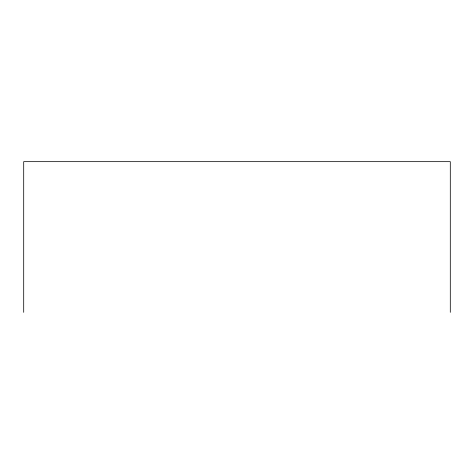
<?xml version="1.0" encoding="UTF-8"?>
<svg xmlns="http://www.w3.org/2000/svg" width="474" height="474" viewBox="0 0 474 474"><rect width="100%" height="100%" fill="white"/><g stroke="black" fill="none" stroke-linecap="round" stroke-linejoin="round"><path stroke-width="0.71" d="M450.3 312.342L450.3 161.658L23.7 161.658L23.7 312.342"/></g></svg>
